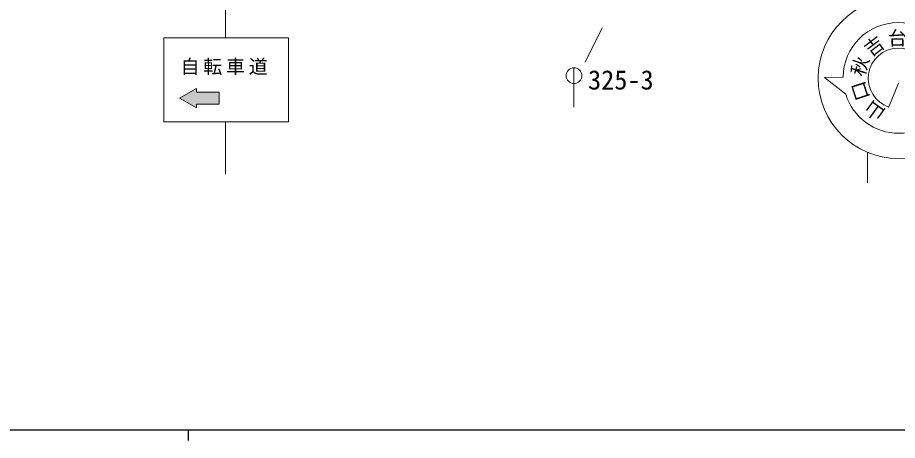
# Model space of a CAD drawing. Units: millimetres, scale not verified. Extents: x 40000 to 680000, y 20000 to 380000.
# Drawn here: x 451790 to 535424, y 204000 to 244130 of the extents above; entities that cross this region are included whole.
import ezdxf
from ezdxf.enums import TextEntityAlignment as Align

# ---------------------------------------------------------------- set-up
doc = ezdxf.new("R2010")
doc.units = ezdxf.units.MM
doc.header["$LTSCALE"] = 1000
doc.layers.add('M-STR-STRC', color=7, linetype='Continuous', lineweight=13)
doc.layers.add('M-TTL-BAND', color=7, linetype='Continuous', lineweight=25)
doc.styles.add('ＭＳ ゴシック', font='')
doc.styles.get('ＭＳ ゴシック').set_extended_font_data('MS Gothic')

# ---------------------------------------------------------------- blocks, each defined once
blk = doc.blocks.new('道路標識\u3000規制')
at = {"color": 7, "linetype": 'Continuous', "lineweight": 13}
blk.add_line((0, 0), (0, 2.5), dxfattribs=at)
blk.add_circle((0, 2), 0.5, dxfattribs=at)

msp = doc.modelspace()

# ---------------------------------------------------------------- hatches: boundary and pattern name
at = {"layer": 'M-STR-STRC'}
msp.add_hatch(color=256, dxfattribs=at).paths.add_polyline_path([(468794, 237409), (468794, 237059), (470941, 237059), (470941, 235912), (468794, 235912), (468794, 235562), (467194, 236486)])

# ---------------------------------------------------------------- linework, layer by layer
for p, q in [((471539, 252053), (471539, 242200)), ((507374, 243156), (505745, 239910)), ((465678, 242200), (477544, 242200)), ((465678, 234242), (465678, 242200)), ((477544, 242200), (477544, 234242)), ((530262, 238475), (528494, 238435)), ((528494, 238435), (530508, 236870)), ((534615, 235653), (535535, 237911)), ((468794, 237409), (467194, 236486)), ((468794, 237059), (468794, 237409)), ((468794, 237059), (470941, 237059)), ((470941, 237059), (470941, 235912)), ((467194, 236486), (468794, 235562)), ((468794, 235562), (468794, 235912)), ((468794, 235912), (470941, 235912)), ((477544, 234242), (465678, 234242)), ((471539, 234242), (471539, 229268)), ((532596, 231336), (532596, 228455))]:
    msp.add_line(p, q, dxfattribs=at)
msp.add_circle((535526, 238381), 7630, dxfattribs=at)
for centre, radius, start, end in [((535482, 238433), 5222, 359.93402, 179.54548), ((535517, 238366), 2869, 291.1103, 251.6855), ((535559, 238435), 5288, 197.21134, 343.11438)]:
    msp.add_arc(centre, radius, start, end, dxfattribs=at)
at = {"layer": 'M-TTL-BAND'}
for p, q in [((40000, 205000), (579000, 205000)), ((468000, 205000), (468000, 204000))]:
    msp.add_line(p, q, dxfattribs=at)

# ---------------------------------------------------------------- block references
at = {"layer": 'M-STR-STRC', "xscale": 1500, "yscale": 1500}
msp.add_blockref('道路標識\u3000規制', (504679, 235617), dxfattribs=at)

# ---------------------------------------------------------------- texts
at = {"layer": 'M-STR-STRC', "style": 'ＭＳ ゴシック'}
for s, rotation, p in [('台', 1.398, (535424, 242197)), ('吉', 37.017, (533210, 241426)), ('秋', 72.637, (531860, 239510)), ('口', 108.256, (531879, 237166)), ('山', 143.876, (533258, 235271))]:
    msp.add_text(s, height=1320, rotation=rotation, dxfattribs=at).set_placement(p, align=Align.MIDDLE_CENTER)
msp.add_text('325-3', height=1833, dxfattribs=at).set_placement((506018, 236753), align=Align.BOTTOM_LEFT)
at = {"layer": 'M-STR-STRC', "insert": (471603, 238676), "char_height": 1320, "attachment_point": 8, "style": 'ＭＳ ゴシック'}
msp.add_mtext('\\T1.2;自転車道', dxfattribs=at)

doc.saveas('drawing.dxf')
